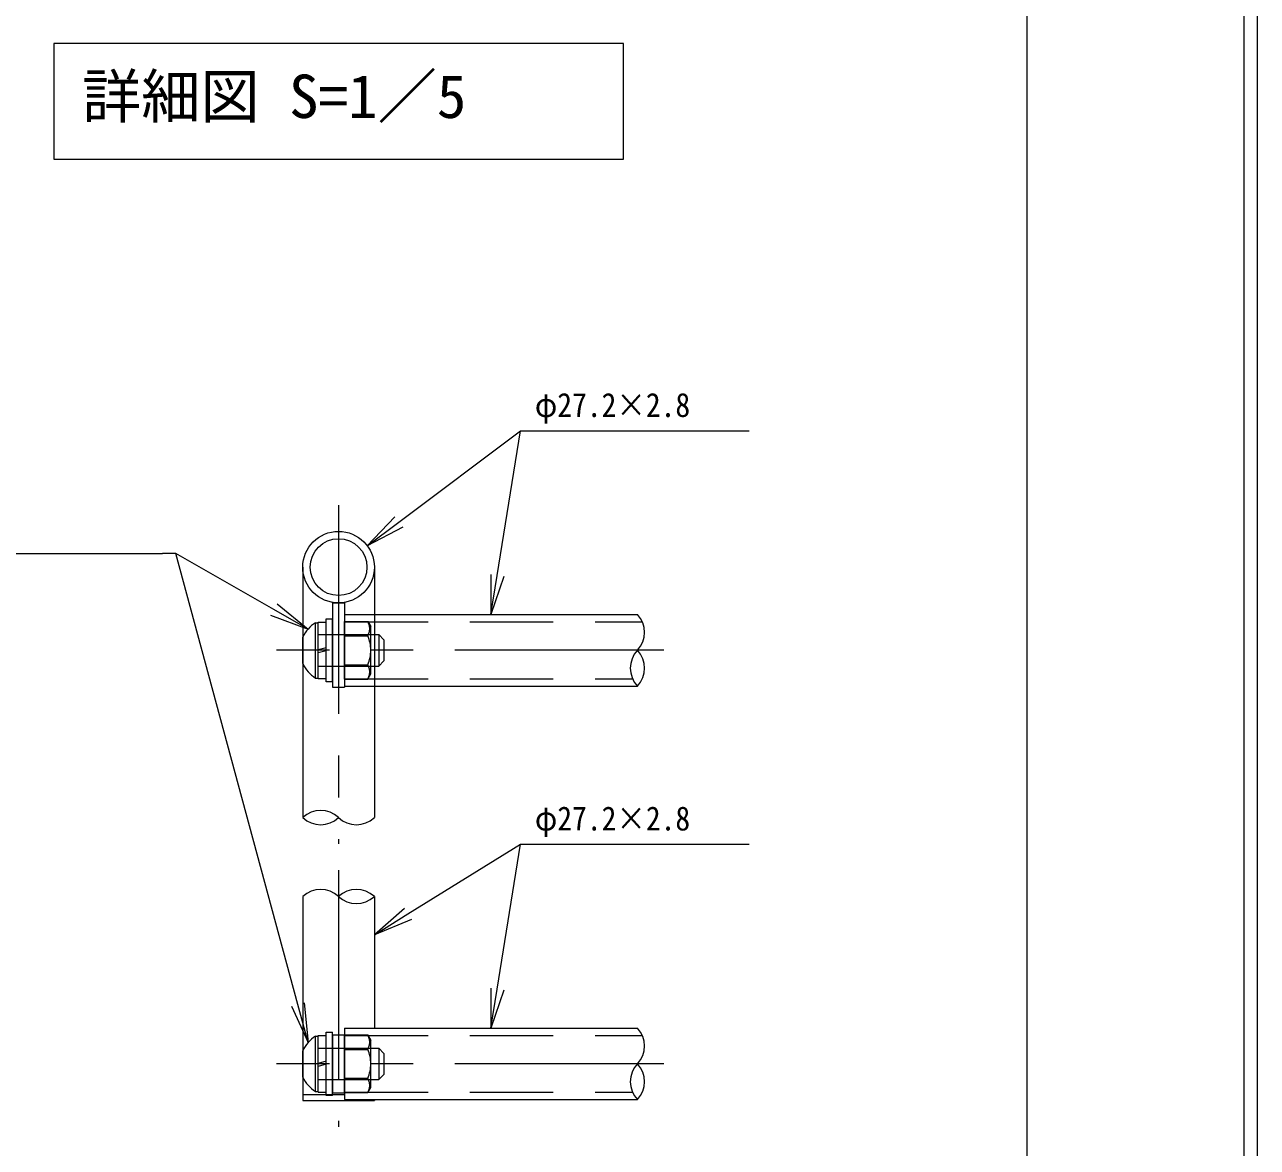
# Model space of a CAD drawing. Units: millimetres, scale not verified, with parts at other scales. Extents: x 0 to 420, y 0 to 297.
# Drawn here: x 326.5 to 420.2, y 69.8 to 155.1 of the extents above; entities that cross this region are included whole.
import ezdxf
from ezdxf.enums import TextEntityAlignment as Align

# ---------------------------------------------------------------- set-up
doc = ezdxf.new("R2010")
doc.units = ezdxf.units.MM
doc.header["$LTSCALE"] = 0.5
doc.linetypes.add('USER1', pattern=[19.05, 12.7, -6.35])
doc.linetypes.add('USER2', pattern=[50.8, 31.75, -6.35, 6.35, -6.35])
for name, color, linetype, lineweight in [('DEFPOINTS_3', 7, 'Continuous', 0), ('LY_2', 7, 'Continuous', 0), ('LY_5', 7, 'Continuous', 0), ('LY_6', 7, 'Continuous', 0)]:
    doc.layers.add(name, color=color, linetype=linetype, lineweight=lineweight)
doc.styles.add('ＭＳ ゴシック', font='')
doc.styles.get('ＭＳ ゴシック').set_extended_font_data('MS Gothic')

# ---------------------------------------------------------------- blocks, each defined once
blk = doc.blocks.new('-002-_U2')
at = {"color": 7, "linetype": 'Continuous', "lineweight": 0}
for p, q in [((-1, 0.1667), (0, 0)), ((0, 0), (-1, 0)), ((-1, -0.1667), (0, 0))]:
    blk.add_line(p, q, dxfattribs=at)

msp = doc.modelspace()

# ---------------------------------------------------------------- linework, layer by layer
at = {"layer": 'DEFPOINTS_3'}
msp.add_line((420.25, 0.2414), (420.25, 297.2414), dxfattribs=at)
at = {"layer": 'LY_2'}
msp.add_line((402.75, 15.2414), (402.75, 282.2414), dxfattribs=at)
at = {"layer": 'LY_5'}
for p, q in [((419.248, -0.2414), (419.248, 296.6789)), ((347.6826, 113.8797), (347.6826, 94.8397)), ((353.1226, 113.8797), (353.1226, 94.8397)), ((349.9526, 111.1597), (350.8526, 111.1597)), ((349.9526, 111.1597), (349.9526, 104.7597)), ((350.8526, 111.1597), (350.8526, 104.7597)), ((348.6526, 105.4524), (348.6526, 109.6524)), ((348.6526, 109.6524), (348.8526, 109.6524)), ((348.8526, 109.7097), (349.4526, 109.7097)), ((348.8526, 105.4097), (348.8526, 109.7097)), ((348.8526, 105.4524), (348.8526, 109.6524)), ((349.4526, 109.9597), (349.9526, 109.9597)), ((349.4526, 105.1597), (349.4526, 109.9597)), ((349.4526, 105.4097), (349.4526, 109.7097)), ((349.9526, 105.1597), (349.9526, 109.9597)), ((350.8526, 110.2797), (373.1226, 110.2797)), ((350.8526, 110.2797), (350.8526, 104.8397)), ((347.6926, 106.5524), (347.6926, 108.5524)), ((349.4526, 107.754), (348.8526, 107.5932)), ((349.4526, 107.5262), (348.8526, 107.3654)), ((348.6526, 105.4524), (348.8526, 105.4524)), ((348.8526, 105.4097), (349.4526, 105.4097)), ((349.9526, 105.1597), (349.4526, 105.1597)), ((349.9526, 104.7597), (350.8526, 104.7597)), ((350.8526, 104.8397), (373.1226, 104.8397)), ((347.6826, 88.8397), (347.6826, 73.7797)), ((353.1226, 88.8397), (353.1226, 78.8397)), ((350.8526, 78.8397), (373.1226, 78.8397)), ((350.8526, 78.8397), (350.8526, 73.3997)), ((348.6526, 74.0124), (348.6526, 78.2124)), ((348.6526, 78.2124), (348.8526, 78.2124)), ((348.8526, 78.2697), (349.4526, 78.2697)), ((348.8526, 73.9697), (348.8526, 78.2697)), ((348.8526, 74.0124), (348.8526, 78.2124)), ((349.4526, 78.5197), (349.9526, 78.5197)), ((349.4526, 73.7197), (349.4526, 78.5197)), ((349.4526, 73.9697), (349.4526, 78.2697)), ((349.9526, 73.7197), (349.9526, 78.5197)), ((349.9526, 78.3197), (350.8526, 78.3197)), ((349.9526, 78.3197), (349.9526, 73.9197)), ((350.8526, 78.3197), (350.8526, 73.9197)), ((347.6926, 75.1124), (347.6926, 77.1124)), ((349.4526, 76.314), (348.8526, 76.1532)), ((349.4526, 76.0862), (348.8526, 75.9254)), ((347.6826, 73.7797), (350.8526, 73.7797)), ((347.6826, 73.7797), (347.6826, 73.3197)), ((347.6826, 73.3197), (353.1226, 73.3197)), ((348.6526, 74.0124), (348.8526, 74.0124)), ((348.8526, 73.9697), (349.4526, 73.9697)), ((349.9526, 73.7197), (349.4526, 73.7197)), ((349.9526, 73.9197), (350.8526, 73.9197)), ((350.8526, 73.3997), (373.1226, 73.3997)), ((353.1226, 73.3997), (353.1226, 73.3197))]:
    msp.add_line(p, q, dxfattribs=at)
at = {"layer": 'LY_5', "lineweight": 18}
for p, q in [((372.0526, 153.692), (328.7526, 153.692)), ((328.7526, 153.692), (328.7526, 144.892)), ((372.0526, 144.892), (372.0526, 153.692)), ((328.7526, 144.892), (372.0526, 144.892))]:
    msp.add_line(p, q, dxfattribs=at)
at = {"layer": 'LY_5', "linetype": 'USER2'}
for p, q in [((350.4026, 118.5997), (350.4026, 92.8397)), ((375.1226, 107.5597), (345.6826, 107.5597)), ((350.4026, 90.8397), (350.4026, 71.3197)), ((375.1226, 76.1197), (345.6826, 76.1197))]:
    msp.add_line(p, q, dxfattribs=at)
at = {"layer": 'LY_5', "linetype": 'USER1'}
for p, q in [((350.8526, 109.7536), (352.6252, 109.7536)), ((350.8526, 105.3658), (350.8526, 109.7536)), ((350.8526, 109.7197), (373.4941, 109.7197)), ((352.6252, 109.7536), (352.8526, 109.3597)), ((348.8526, 108.7524), (353.4526, 108.7524)), ((352.8526, 105.7597), (352.8526, 109.3597)), ((353.4526, 108.7524), (353.8526, 108.3524)), ((353.4526, 108.7524), (353.4526, 106.3524)), ((350.8526, 108.6567), (352.6252, 108.6567)), ((353.8526, 108.3524), (353.8526, 106.7524)), ((348.8526, 106.3524), (353.4526, 106.3524)), ((350.8526, 106.4627), (352.6252, 106.4627)), ((353.4526, 106.3524), (353.8526, 106.7524)), ((350.8526, 105.3997), (372.7512, 105.3997)), ((350.8526, 105.3658), (352.6252, 105.3658)), ((352.6252, 105.3658), (352.8526, 105.7597)), ((350.8526, 78.3136), (352.6252, 78.3136)), ((350.8526, 73.9258), (350.8526, 78.3136)), ((350.8526, 78.2797), (373.4941, 78.2797)), ((352.6252, 78.3136), (352.8526, 77.9197)), ((352.8526, 74.3197), (352.8526, 77.9197)), ((348.8526, 77.3124), (353.4526, 77.3124)), ((350.8526, 77.2167), (352.6252, 77.2167)), ((353.4526, 77.3124), (353.8526, 76.9124)), ((353.4526, 77.3124), (353.4526, 74.9124)), ((353.8526, 76.9124), (353.8526, 75.3124)), ((350.8526, 75.0227), (352.6252, 75.0227)), ((353.4526, 74.9124), (353.8526, 75.3124)), ((348.8526, 74.9124), (353.4526, 74.9124)), ((352.6252, 73.9258), (352.8526, 74.3197)), ((350.8526, 73.9597), (372.7512, 73.9597)), ((350.8526, 73.9258), (352.6252, 73.9258))]:
    msp.add_line(p, q, dxfattribs=at)
at = {"layer": 'LY_5'}
msp.add_circle((350.4026, 113.8797), 2.72, dxfattribs=at)
at = {"layer": 'LY_5', "color": 2, "lineweight": 18}
msp.add_circle((350.4026, 113.8797), 2.16, dxfattribs=at)
at = {"layer": 'LY_5'}
for centre, start, end in [((349.9487, 107.5524), 121.68134, 156.09448), ((349.9487, 107.5524), 203.90552, 238.31866), ((349.9487, 76.1124), 121.68134, 156.09448), ((349.9487, 76.1124), 203.90552, 238.31866)]:
    msp.add_arc(centre, 2.4677, start, end, dxfattribs=at)
at = {"layer": 'LY_5', "linetype": 'USER1'}
for centre, radius, start, end in [((351.6752, 109.2052), 1.097, 330.00001, 29.99999), ((350.0935, 107.5597), 2.7591, 336.57346, 23.42654), ((351.6752, 105.9143), 1.097, 330.00001, 29.99999), ((351.6752, 77.7652), 1.097, 330.00001, 29.99999), ((350.0935, 76.1197), 2.7591, 336.57346, 23.42654), ((351.6752, 74.4743), 1.097, 330.00001, 29.99999)]:
    msp.add_arc(centre, radius, start, end, dxfattribs=at)
at = {"layer": 'LY_6'}
for p, q in [((354.9804, 117.3094), (364.2237, 124.2475)), ((362.4619, 113.242), (364.2237, 124.2475)), ((364.2237, 124.2475), (365.2237, 124.2475)), ((365.2237, 124.2475), (381.6191, 124.2475)), ((308.1065, 114.9309), (337.028, 114.9309)), ((338.028, 114.9309), (337.028, 114.9309)), ((345.4854, 110.6647), (338.028, 114.9309)), ((347.3061, 80.6309), (338.028, 114.9309)), ((355.6728, 87.5091), (364.2237, 92.8075)), ((362.4619, 81.802), (364.2237, 92.8075)), ((364.2237, 92.8075), (365.2237, 92.8075)), ((365.2237, 92.8075), (381.6191, 92.8075))]:
    msp.add_line(p, q, dxfattribs=at)
at = {"layer": 'LY_6', "color": 2, "lineweight": 18}
for centre, start, end in [((371.68, 108.9197), 316.68802, 43.31198), ((374.5652, 106.1997), 136.68802, 223.31198), ((371.68, 106.1997), 316.68802, 43.31198), ((349.0426, 93.3971), 46.68802, 133.31198), ((349.0426, 96.2823), 226.68802, 313.31198), ((351.7626, 96.2823), 226.68802, 313.31198), ((349.0426, 87.3971), 46.68802, 133.31198), ((351.7626, 87.3971), 46.68802, 133.31198), ((351.7626, 90.2823), 226.68802, 313.31198), ((371.68, 77.4797), 316.68802, 43.31198), ((374.5652, 74.7597), 136.68802, 223.31198), ((371.68, 74.7597), 316.68802, 43.31198)]:
    msp.add_arc(centre, 1.9826, start, end, dxfattribs=at)

# ---------------------------------------------------------------- block references
at = {"layer": 'LY_6', "xscale": 3, "yscale": 3}
for p, rotation in [((352.5811, 115.5084), 216.89241), ((361.9876, 110.2797), 260.90495), ((348.0894, 109.175), 330.22708), ((353.1226, 85.929), 211.78335), ((361.9876, 78.8397), 260.90495), ((348.0894, 77.735), 285.1362)]:
    msp.add_blockref('-002-_U2', p, dxfattribs=dict(at, rotation=rotation))

# ---------------------------------------------------------------- texts
at = {"layer": 'LY_5', "style": 'ＭＳ ゴシック'}
msp.add_text('詳細図 S=1／5', height=3.299, dxfattribs=at).set_placement((330.8971, 147.042), align=Align.BOTTOM_LEFT)
at = {"layer": 'LY_6', "style": 'ＭＳ ゴシック', "width": 0.9}
for p in [(365.3259, 124.7475), (365.3259, 93.3075)]:
    msp.add_text('φ27.2×2.8', height=1.833, dxfattribs=at).set_placement(p, align=Align.BOTTOM_LEFT)

doc.saveas('drawing.dxf')
